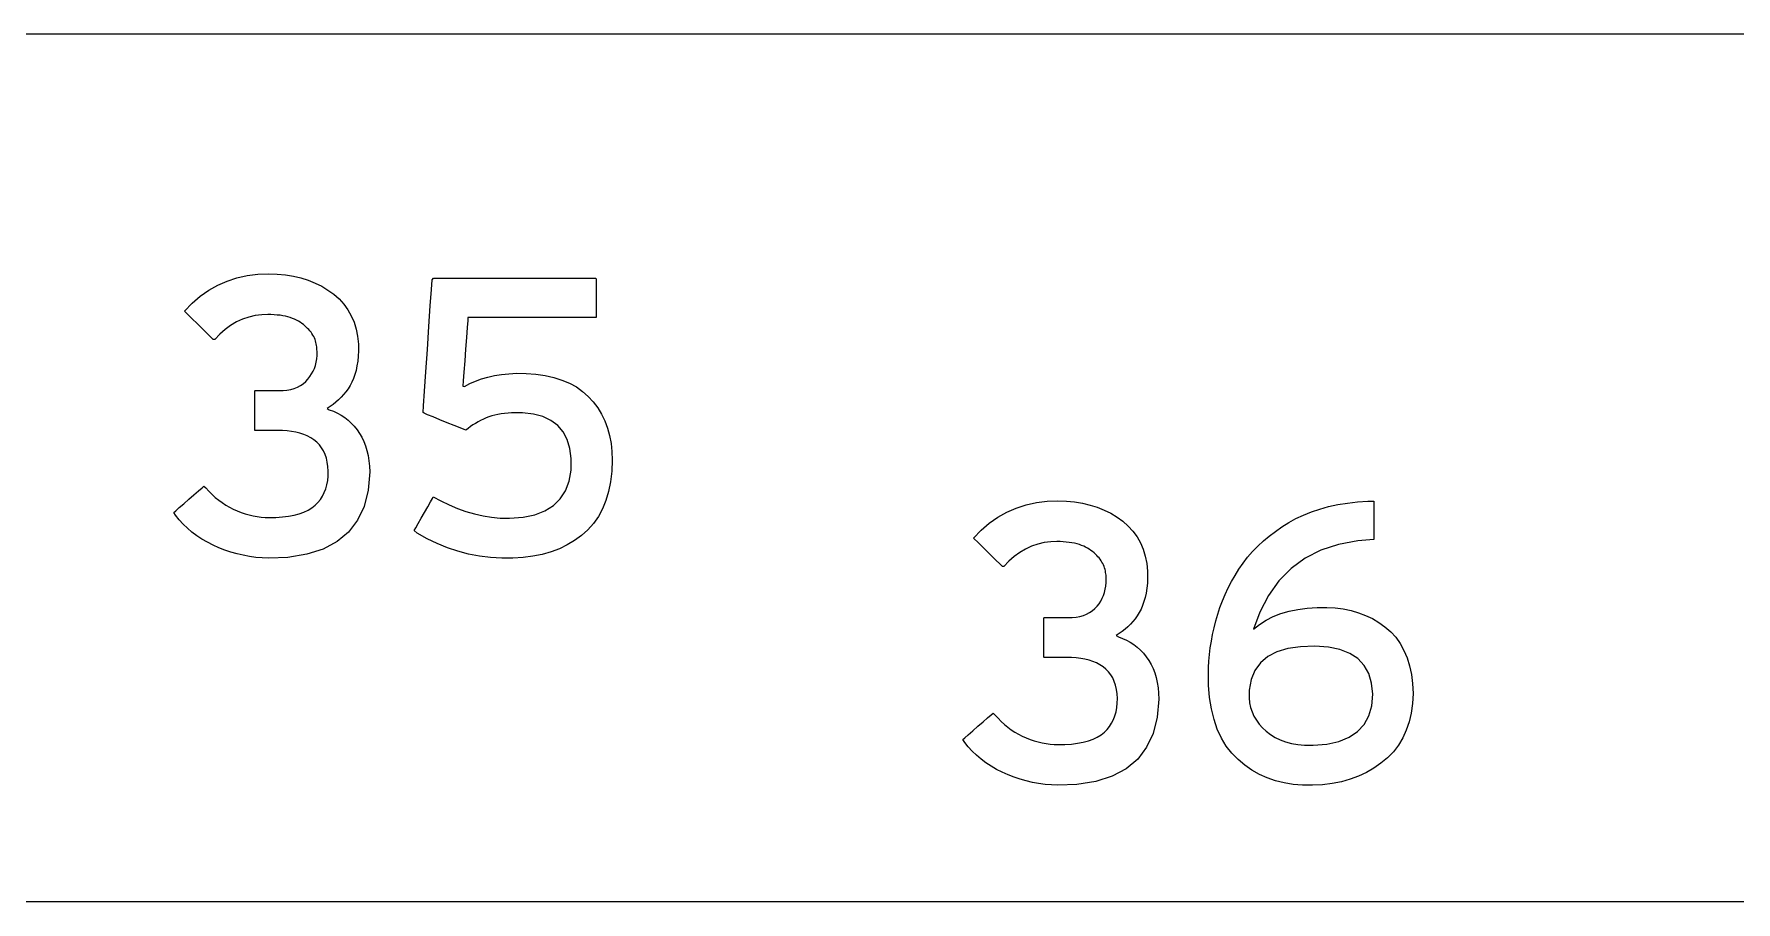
# Model space of a CAD drawing. Extents: x 1 to 47.7, y 0.2 to 35.
# Drawn here: x 38.341 to 38.941, y 10.665 to 10.971 of the extents above; entities that cross this region are included whole.
import ezdxf

# ---------------------------------------------------------------- set-up
doc = ezdxf.new("R2010")
doc.units = 0
doc.header["$MEASUREMENT"] = 0
doc.layers.add('6_1__EMPTY_IO_BOARD_POSITI', color=7, linetype='CONTINUOUS')
doc.layers.add('7_0_____DWG', color=7, linetype='CONTINUOUS')

msp = doc.modelspace()

# ---------------------------------------------------------------- linework, layer by layer
at = {"layer": '6_1__EMPTY_IO_BOARD_POSITI'}
msp.add_lwpolyline([(39.61041, 10.97072), (39.41457, 10.97072), (39.22397, 10.97072), (39.03984, 10.97072), (38.95059, 10.97072), (38.86341, 10.97072), (38.77846, 10.97072), (38.6959, 10.97072), (38.61587, 10.97072), (38.53853, 10.97072), (38.46403, 10.97072), (38.39253, 10.97072), (38.32417, 10.97072)], dxfattribs=at)
at = {"layer": '7_0_____DWG'}
for points in [[(38.45901, 10.81634), (38.45846, 10.8099), (38.45703, 10.80422), (38.45473, 10.79931), (38.45155, 10.79517), (38.44751, 10.79179), (38.44259, 10.78918), (38.43679, 10.78733), (38.43013, 10.78624), (38.42339, 10.78593), (38.42111, 10.78604), (38.41885, 10.78625), (38.41662, 10.78656), (38.41442, 10.78697), (38.41224, 10.78748), (38.41008, 10.78809), (38.40795, 10.7888), (38.40584, 10.78962), (38.40376, 10.79053), (38.40174, 10.79156), (38.39983, 10.79267), (38.39802, 10.79387), (38.39632, 10.79514), (38.39471, 10.7965), (38.39321, 10.79795), (38.39181, 10.79947), (38.39052, 10.80108), (38.3899, 10.8021), (38.39058, 10.80269), (38.39181, 10.80377), (38.39342, 10.80517), (38.39522, 10.80674), (38.39701, 10.8083), (38.39862, 10.80971), (38.39986, 10.81079), (38.40053, 10.81138), (38.40121, 10.81073), (38.40229, 10.80955), (38.4034, 10.80844), (38.40455, 10.8074), (38.40574, 10.80643), (38.40697, 10.80553), (38.40823, 10.8047), (38.40953, 10.80395), (38.41087, 10.80326), (38.41225, 10.80265), (38.41365, 10.80211), (38.41506, 10.80163), (38.41646, 10.80123), (38.41787, 10.8009), (38.41929, 10.80064), (38.4207, 10.80046), (38.42212, 10.80034), (38.42354, 10.80029), (38.42587, 10.80033), (38.4282, 10.80048), (38.43035, 10.80075), (38.43234, 10.80112), (38.43417, 10.8016), (38.43582, 10.8022), (38.43731, 10.8029), (38.43863, 10.80372), (38.43978, 10.80465), (38.44076, 10.80563), (38.44162, 10.80669), (38.44237, 10.80784), (38.443, 10.80908), (38.44351, 10.81041), (38.44391, 10.81182), (38.44419, 10.81332), (38.44435, 10.81491), (38.44438, 10.81658), (38.44428, 10.81822), (38.44406, 10.81976), (38.44373, 10.8212), (38.44328, 10.82254), (38.44272, 10.82377), (38.44205, 10.82491), (38.44126, 10.82595), (38.44036, 10.82689), (38.43934, 10.82771), (38.43821, 10.82843), (38.43701, 10.82905), (38.43574, 10.82959), (38.43439, 10.83003), (38.43297, 10.83039), (38.43147, 10.83067), (38.4299, 10.83085), (38.42826, 10.83095), (38.42723, 10.83096), (38.42667, 10.83096), (38.42566, 10.83096), (38.42435, 10.83096), (38.42288, 10.83096), (38.42141, 10.83096), (38.4201, 10.83096), (38.41908, 10.83096), (38.41853, 10.83096), (38.41847, 10.83113), (38.41847, 10.83213), (38.41847, 10.83383), (38.41847, 10.83599), (38.41847, 10.83835), (38.41847, 10.84067), (38.41847, 10.84272), (38.41847, 10.84425), (38.41847, 10.84501), (38.41863, 10.84505), (38.41932, 10.84505), (38.42042, 10.84505), (38.42178, 10.84505), (38.42324, 10.84505), (38.42466, 10.84505), (38.42588, 10.84505), (38.42677, 10.84505), (38.42716, 10.84505), (38.42843, 10.84509), (38.42983, 10.84523), (38.43115, 10.84547), (38.43238, 10.84582), (38.43352, 10.84626), (38.43458, 10.84681), (38.43555, 10.84746), (38.43644, 10.84822), (38.43724, 10.84907), (38.43793, 10.84996), (38.43853, 10.85089), (38.43905, 10.85186), (38.43949, 10.85287), (38.43985, 10.85393), (38.44012, 10.85503), (38.44032, 10.85618), (38.44043, 10.85737), (38.44046, 10.85849), (38.44045, 10.85897), (38.44042, 10.85946), (38.44037, 10.85995), (38.44031, 10.86046), (38.44024, 10.86097), (38.44014, 10.86148), (38.44003, 10.86201), (38.43991, 10.86254), (38.43975, 10.86307), (38.43952, 10.8636), (38.43926, 10.86412), (38.43897, 10.86462), (38.43865, 10.86512), (38.43831, 10.8656), (38.43794, 10.86606), (38.43754, 10.86652), (38.43711, 10.86697), (38.43665, 10.86742), (38.43616, 10.86788), (38.43563, 10.86831), (38.43507, 10.86873), (38.43448, 10.86913), (38.43385, 10.8695), (38.43319, 10.86985), (38.4325, 10.87019), (38.43177, 10.8705), (38.43099, 10.87078), (38.43016, 10.87102), (38.42928, 10.87124), (38.42835, 10.87142), (38.42738, 10.87157), (38.42637, 10.87168), (38.4253, 10.87177), (38.42419, 10.87183), (38.42304, 10.87185), (38.42096, 10.87177), (38.4186, 10.87147), (38.41632, 10.87094), (38.41412, 10.87019), (38.412, 10.86922), (38.40996, 10.86802), (38.408, 10.86659), (38.40613, 10.86494), (38.40434, 10.86307), (38.40382, 10.86306), (38.40291, 10.86395), (38.40153, 10.86531), (38.39987, 10.86694), (38.39811, 10.86867), (38.39642, 10.87033), (38.39499, 10.87173), (38.39401, 10.8727), (38.39364, 10.87307), (38.39635, 10.87584), (38.39921, 10.87829), (38.40223, 10.88041), (38.40539, 10.8822), (38.40871, 10.88366), (38.41218, 10.8848), (38.4158, 10.8856), (38.41957, 10.88608), (38.42336, 10.88622), (38.42639, 10.88611), (38.42929, 10.88583), (38.43208, 10.88537), (38.43475, 10.88474), (38.43731, 10.88394), (38.43975, 10.88296), (38.44207, 10.88181), (38.44427, 10.88049), (38.44635, 10.87899), (38.44824, 10.87733), (38.44989, 10.87551), (38.45132, 10.87354), (38.45252, 10.87143), (38.45349, 10.86916), (38.45424, 10.86674), (38.45475, 10.86417), (38.45504, 10.86145), (38.45508, 10.859), (38.45497, 10.85715), (38.45478, 10.85538), (38.45452, 10.85372), (38.45419, 10.85214), (38.45378, 10.85067), (38.4533, 10.84929), (38.45275, 10.848), (38.45213, 10.84681), (38.45141, 10.8457), (38.45064, 10.84464), (38.44982, 10.84363), (38.44896, 10.84269), (38.44806, 10.84179), (38.44711, 10.84096), (38.44611, 10.84017), (38.44507, 10.83945), (38.44398, 10.83878), (38.44475, 10.83828), (38.44622, 10.83774), (38.44763, 10.83711), (38.44896, 10.83638), (38.45022, 10.83555), (38.45141, 10.83462), (38.45252, 10.8336), (38.45357, 10.83247), (38.45455, 10.83124), (38.45546, 10.82995), (38.45626, 10.82857), (38.45697, 10.8271), (38.45756, 10.82553), (38.45806, 10.82388), (38.45845, 10.82213), (38.45874, 10.82029), (38.45893, 10.81836)], [(38.54456, 10.82048), (38.54439, 10.81659), (38.54397, 10.81293), (38.54328, 10.80951), (38.54234, 10.80632), (38.54113, 10.80338), (38.53967, 10.80067), (38.53794, 10.7982), (38.53596, 10.79596), (38.53372, 10.79397), (38.53129, 10.7922), (38.52868, 10.79065), (38.52591, 10.78931), (38.52297, 10.7882), (38.51986, 10.78731), (38.51657, 10.78664), (38.51312, 10.78619), (38.50949, 10.78596), (38.50562, 10.78595), (38.50164, 10.78618), (38.49773, 10.78667), (38.4939, 10.7874), (38.49013, 10.78838), (38.48643, 10.78962), (38.4828, 10.7911), (38.47925, 10.79283), (38.47576, 10.79481), (38.47472, 10.79572), (38.47526, 10.79666), (38.47612, 10.79818), (38.4772, 10.80007), (38.47836, 10.80211), (38.47949, 10.8041), (38.48046, 10.80581), (38.48116, 10.80703), (38.48146, 10.80756), (38.48406, 10.80614), (38.48701, 10.80471), (38.48997, 10.80348), (38.49296, 10.80243), (38.49596, 10.80157), (38.49899, 10.8009), (38.50203, 10.80042), (38.50509, 10.80012), (38.50838, 10.80003), (38.5131, 10.8004), (38.51724, 10.80127), (38.5208, 10.80263), (38.5238, 10.8045), (38.52622, 10.80686), (38.52806, 10.80972), (38.52933, 10.81308), (38.53003, 10.81695), (38.53012, 10.82109), (38.52964, 10.82468), (38.52868, 10.82782), (38.52724, 10.83051), (38.52533, 10.83274), (38.52295, 10.83452), (38.52009, 10.83585), (38.51675, 10.83673), (38.51294, 10.83715), (38.51036, 10.83719), (38.50906, 10.83715), (38.50781, 10.83707), (38.50659, 10.83695), (38.50541, 10.83679), (38.50426, 10.8366), (38.50315, 10.83636), (38.50208, 10.83609), (38.50105, 10.83577), (38.50006, 10.83539), (38.4991, 10.83496), (38.49815, 10.8345), (38.49723, 10.83401), (38.49632, 10.83349), (38.49543, 10.83293), (38.49455, 10.83235), (38.4937, 10.83173), (38.49287, 10.83108), (38.49232, 10.8313), (38.49088, 10.83189), (38.4888, 10.83274), (38.48635, 10.83373), (38.48379, 10.83478), (38.4814, 10.83575), (38.47944, 10.83655), (38.47817, 10.83706), (38.47784, 10.83729), (38.47801, 10.8397), (38.47835, 10.84478), (38.47882, 10.85169), (38.47935, 10.85958), (38.4799, 10.86761), (38.48039, 10.87494), (38.48078, 10.88072), (38.48101, 10.88412), (38.48148, 10.88466), (38.48524, 10.88466), (38.49201, 10.88466), (38.50079, 10.88466), (38.51053, 10.88466), (38.52022, 10.88466), (38.52882, 10.88466), (38.53531, 10.88466), (38.53867, 10.88466), (38.53891, 10.88444), (38.53891, 10.88336), (38.53891, 10.88161), (38.53891, 10.87944), (38.53891, 10.87709), (38.53891, 10.87482), (38.53891, 10.87285), (38.53891, 10.87144), (38.53891, 10.87084), (38.53762, 10.87084), (38.53353, 10.87084), (38.52744, 10.87084), (38.52014, 10.87084), (38.51244, 10.87084), (38.50514, 10.87084), (38.49905, 10.87084), (38.49496, 10.87084), (38.49367, 10.87082), (38.49358, 10.86975), (38.4934, 10.86724), (38.49313, 10.86373), (38.49283, 10.85966), (38.49252, 10.85547), (38.49223, 10.85159), (38.492, 10.84847), (38.49185, 10.84654), (38.49242, 10.8465), (38.49429, 10.84751), (38.49628, 10.8484), (38.49841, 10.84916), (38.50065, 10.8498), (38.50302, 10.85032), (38.50552, 10.85071), (38.50814, 10.85098), (38.51088, 10.85113), (38.51417, 10.85111), (38.51766, 10.85085), (38.52093, 10.85037), (38.524, 10.84968), (38.52685, 10.84877), (38.52948, 10.84765), (38.53191, 10.84631), (38.53412, 10.84475), (38.53611, 10.84298), (38.53788, 10.84102), (38.53945, 10.83892), (38.5408, 10.83668), (38.54195, 10.83432), (38.54289, 10.83182), (38.54362, 10.82918), (38.54414, 10.82642), (38.54445, 10.82352)], [(38.73739, 10.7363), (38.73683, 10.72986), (38.7354, 10.72419), (38.7331, 10.71928), (38.72993, 10.71513), (38.72588, 10.71175), (38.72097, 10.70914), (38.71518, 10.70729), (38.70851, 10.70621), (38.70178, 10.70589), (38.69949, 10.706), (38.69724, 10.70621), (38.695, 10.70652), (38.69279, 10.70693), (38.69061, 10.70745), (38.68845, 10.70806), (38.68632, 10.70877), (38.68422, 10.70958), (38.68213, 10.7105), (38.68012, 10.71152), (38.67821, 10.71264), (38.67641, 10.71383), (38.6747, 10.71511), (38.6731, 10.71647), (38.6716, 10.71791), (38.67019, 10.71943), (38.6689, 10.72104), (38.66827, 10.72206), (38.66895, 10.72265), (38.67019, 10.72373), (38.6718, 10.72514), (38.67359, 10.7267), (38.67539, 10.72827), (38.67699, 10.72967), (38.67823, 10.73075), (38.67891, 10.73134), (38.67958, 10.7307), (38.68066, 10.72951), (38.68178, 10.7284), (38.68293, 10.72736), (38.68412, 10.72639), (38.68534, 10.72549), (38.68661, 10.72467), (38.68791, 10.72391), (38.68924, 10.72323), (38.69063, 10.72261), (38.69203, 10.72207), (38.69343, 10.7216), (38.69484, 10.7212), (38.69625, 10.72087), (38.69766, 10.72061), (38.69908, 10.72042), (38.7005, 10.7203), (38.70192, 10.72026), (38.70425, 10.7203), (38.70658, 10.72045), (38.70873, 10.72071), (38.71072, 10.72108), (38.71255, 10.72156), (38.7142, 10.72216), (38.71569, 10.72287), (38.71701, 10.72368), (38.71817, 10.72461), (38.71915, 10.72559), (38.72001, 10.72665), (38.72075, 10.72781), (38.72138, 10.72905), (38.72189, 10.73037), (38.72229, 10.73179), (38.72256, 10.73329), (38.72272, 10.73487), (38.72276, 10.73654), (38.72266, 10.73818), (38.72244, 10.73972), (38.72211, 10.74116), (38.72167, 10.7425), (38.72111, 10.74374), (38.72043, 10.74487), (38.71964, 10.74591), (38.71874, 10.74685), (38.71772, 10.74768), (38.71659, 10.74839), (38.71539, 10.74901), (38.71412, 10.74955), (38.71277, 10.75), (38.71134, 10.75036), (38.70985, 10.75063), (38.70828, 10.75081), (38.70663, 10.75091), (38.7056, 10.75092), (38.70505, 10.75092), (38.70404, 10.75092), (38.70273, 10.75092), (38.70126, 10.75092), (38.69979, 10.75092), (38.69848, 10.75092), (38.69747, 10.75092), (38.69692, 10.75092), (38.69686, 10.75109), (38.69686, 10.7521), (38.69686, 10.7538), (38.69686, 10.75595), (38.69686, 10.75831), (38.69686, 10.76064), (38.69686, 10.76268), (38.69686, 10.76421), (38.69686, 10.76497), (38.69702, 10.76501), (38.69771, 10.76501), (38.69881, 10.76501), (38.70016, 10.76501), (38.70163, 10.76501), (38.70305, 10.76501), (38.70427, 10.76501), (38.70516, 10.76501), (38.70555, 10.76501), (38.70682, 10.76505), (38.70822, 10.76519), (38.70953, 10.76543), (38.71076, 10.76578), (38.7119, 10.76622), (38.71296, 10.76677), (38.71393, 10.76743), (38.71482, 10.76818), (38.71562, 10.76904), (38.71631, 10.76992), (38.71691, 10.77085), (38.71744, 10.77182), (38.71788, 10.77284), (38.71823, 10.77389), (38.71851, 10.775), (38.7187, 10.77614), (38.71881, 10.77733), (38.71884, 10.77845), (38.71883, 10.77893), (38.71881, 10.77942), (38.71876, 10.77992), (38.7187, 10.78042), (38.71862, 10.78093), (38.71853, 10.78145), (38.71841, 10.78197), (38.71828, 10.7825), (38.71812, 10.78304), (38.71789, 10.78357), (38.71763, 10.78408), (38.71734, 10.78459), (38.71703, 10.78508), (38.71668, 10.78556), (38.71631, 10.78603), (38.71591, 10.78648), (38.71548, 10.78693), (38.71502, 10.78738), (38.71453, 10.78784), (38.71401, 10.78828), (38.71345, 10.78869), (38.71286, 10.78909), (38.71224, 10.78946), (38.71158, 10.78982), (38.71089, 10.79015), (38.71016, 10.79046), (38.70938, 10.79074), (38.70854, 10.79099), (38.70766, 10.7912), (38.70673, 10.79138), (38.70576, 10.79153), (38.70474, 10.79165), (38.70368, 10.79173), (38.70258, 10.79179), (38.70143, 10.79181), (38.69935, 10.79174), (38.69698, 10.79143), (38.6947, 10.7909), (38.6925, 10.79015), (38.69038, 10.78918), (38.68834, 10.78798), (38.68639, 10.78655), (38.68451, 10.78491), (38.68272, 10.78303), (38.68219, 10.78302), (38.68128, 10.78392), (38.67991, 10.78527), (38.67825, 10.7869), (38.67648, 10.78863), (38.6748, 10.79029), (38.67337, 10.79169), (38.67238, 10.79267), (38.67201, 10.79303), (38.67473, 10.79581), (38.67759, 10.79825), (38.68061, 10.80037), (38.68378, 10.80216), (38.6871, 10.80363), (38.69057, 10.80476), (38.69419, 10.80556), (38.69796, 10.80604), (38.70175, 10.80618), (38.70477, 10.80607), (38.70768, 10.80579), (38.71046, 10.80533), (38.71314, 10.8047), (38.71569, 10.8039), (38.71813, 10.80292), (38.72045, 10.80177), (38.72266, 10.80045), (38.72474, 10.79896), (38.72662, 10.79729), (38.72827, 10.79547), (38.7297, 10.79351), (38.7309, 10.79139), (38.73187, 10.78912), (38.73261, 10.7867), (38.73313, 10.78413), (38.73342, 10.78141), (38.73345, 10.77897), (38.73334, 10.77711), (38.73315, 10.77535), (38.73289, 10.77368), (38.73256, 10.77211), (38.73216, 10.77063), (38.73168, 10.76925), (38.73113, 10.76796), (38.7305, 10.76677), (38.72979, 10.76566), (38.72902, 10.7646), (38.72821, 10.7636), (38.72734, 10.76265), (38.72644, 10.76176), (38.72549, 10.76092), (38.72449, 10.76014), (38.72345, 10.75941), (38.72236, 10.75874), (38.72314, 10.75824), (38.72461, 10.7577), (38.726, 10.75707), (38.72733, 10.75634), (38.72859, 10.75551), (38.72978, 10.75459), (38.7309, 10.75356), (38.73195, 10.75243), (38.73293, 10.75121), (38.73384, 10.74991), (38.73464, 10.74853), (38.73535, 10.74706), (38.73595, 10.7455), (38.73644, 10.74384), (38.73684, 10.74209), (38.73712, 10.74026), (38.73731, 10.73832)], [(38.82707, 10.73827), (38.82687, 10.73472), (38.82641, 10.73138), (38.82569, 10.72824), (38.8247, 10.7253), (38.82344, 10.72257), (38.82191, 10.72003), (38.82012, 10.7177), (38.81807, 10.71557), (38.81575, 10.71364), (38.81327, 10.7119), (38.81064, 10.71038), (38.80785, 10.70908), (38.80491, 10.70801), (38.80181, 10.70715), (38.79856, 10.70651), (38.79516, 10.7061), (38.79161, 10.7059), (38.7881, 10.70593), (38.78479, 10.7062), (38.78161, 10.70672), (38.77856, 10.70748), (38.77565, 10.70848), (38.77288, 10.70973), (38.77023, 10.71123), (38.76773, 10.71296), (38.76535, 10.71495), (38.76313, 10.71718), (38.76116, 10.71971), (38.75946, 10.72254), (38.75803, 10.72566), (38.75686, 10.72909), (38.75596, 10.73281), (38.75532, 10.73683), (38.75496, 10.74115), (38.75486, 10.74519), (38.75492, 10.74744), (38.75505, 10.74971), (38.75527, 10.75201), (38.75556, 10.75432), (38.75593, 10.75667), (38.75638, 10.75903), (38.7569, 10.76142), (38.75751, 10.76383), (38.75819, 10.76623), (38.75897, 10.76859), (38.75985, 10.77092), (38.76082, 10.77321), (38.76189, 10.77547), (38.76305, 10.77771), (38.76431, 10.77991), (38.76567, 10.78208), (38.76712, 10.78423), (38.76873, 10.7863), (38.77047, 10.7883), (38.77232, 10.79021), (38.77428, 10.79203), (38.77635, 10.79377), (38.77853, 10.79542), (38.78083, 10.797), (38.78324, 10.79848), (38.78576, 10.79989), (38.78842, 10.80117), (38.79123, 10.8023), (38.79419, 10.80329), (38.7973, 10.80414), (38.80055, 10.80485), (38.80395, 10.80541), (38.80749, 10.80583), (38.81118, 10.8061), (38.81323, 10.80607), (38.81323, 10.80516), (38.81323, 10.80351), (38.81323, 10.8014), (38.81323, 10.79907), (38.81323, 10.79676), (38.81323, 10.79474), (38.81323, 10.79324), (38.81323, 10.79252), (38.80758, 10.79205), (38.80078, 10.79078), (38.7946, 10.78874), (38.78904, 10.78593), (38.7841, 10.78235), (38.77977, 10.77799), (38.77606, 10.77286), (38.77297, 10.76695), (38.77083, 10.76095), (38.77295, 10.76262), (38.77526, 10.76409), (38.77777, 10.76536), (38.78047, 10.76641), (38.78336, 10.76726), (38.78645, 10.7679), (38.78974, 10.76834), (38.79321, 10.76857), (38.79662, 10.76859), (38.79959, 10.76842), (38.80245, 10.76806), (38.80519, 10.7675), (38.80781, 10.76675), (38.81032, 10.7658), (38.81271, 10.76467), (38.81499, 10.76333), (38.81716, 10.76181), (38.81918, 10.76005), (38.82097, 10.75807), (38.82254, 10.75587), (38.82387, 10.75347), (38.82497, 10.75085), (38.82584, 10.74802), (38.82648, 10.74498), (38.82689, 10.74173)], [(38.81284, 10.738), (38.81246, 10.7419), (38.81147, 10.7453), (38.80986, 10.74818), (38.80762, 10.75055), (38.80477, 10.75241), (38.80129, 10.75376), (38.7972, 10.75459), (38.79248, 10.75492), (38.7874, 10.75476), (38.7829, 10.7541), (38.77904, 10.75293), (38.77582, 10.75124), (38.77323, 10.74905), (38.77129, 10.74635), (38.76998, 10.74314), (38.76931, 10.73942), (38.76925, 10.73673), (38.76943, 10.73502), (38.76978, 10.73337), (38.77028, 10.73179), (38.77096, 10.73028), (38.7718, 10.72884), (38.7728, 10.72747), (38.77396, 10.72617), (38.77529, 10.72492), (38.77677, 10.72376), (38.7784, 10.72276), (38.78018, 10.72191), (38.7821, 10.72122), (38.78416, 10.72068), (38.78638, 10.72029), (38.78874, 10.72006), (38.79179, 10.72001), (38.79669, 10.72044), (38.80095, 10.72139), (38.80455, 10.72286), (38.80751, 10.72485), (38.80981, 10.72735), (38.81147, 10.73038), (38.81248, 10.73393)]]:
    msp.add_lwpolyline(points, close=True, dxfattribs=at)
msp.add_lwpolyline([(39.49694, 10.66478), (39.41575, 10.66478), (39.33393, 10.66478), (39.25151, 10.66478), (39.16849, 10.66478), (39.08489, 10.66478), (39.00071, 10.66478), (38.91598, 10.66478), (38.74487, 10.66478), (38.57167, 10.66478), (38.39647, 10.66478), (38.21936, 10.66478), (38.04044, 10.66478), (37.85981, 10.66478), (37.67755, 10.66478), (37.49377, 10.66478)], dxfattribs=at)

doc.saveas('drawing.dxf')
